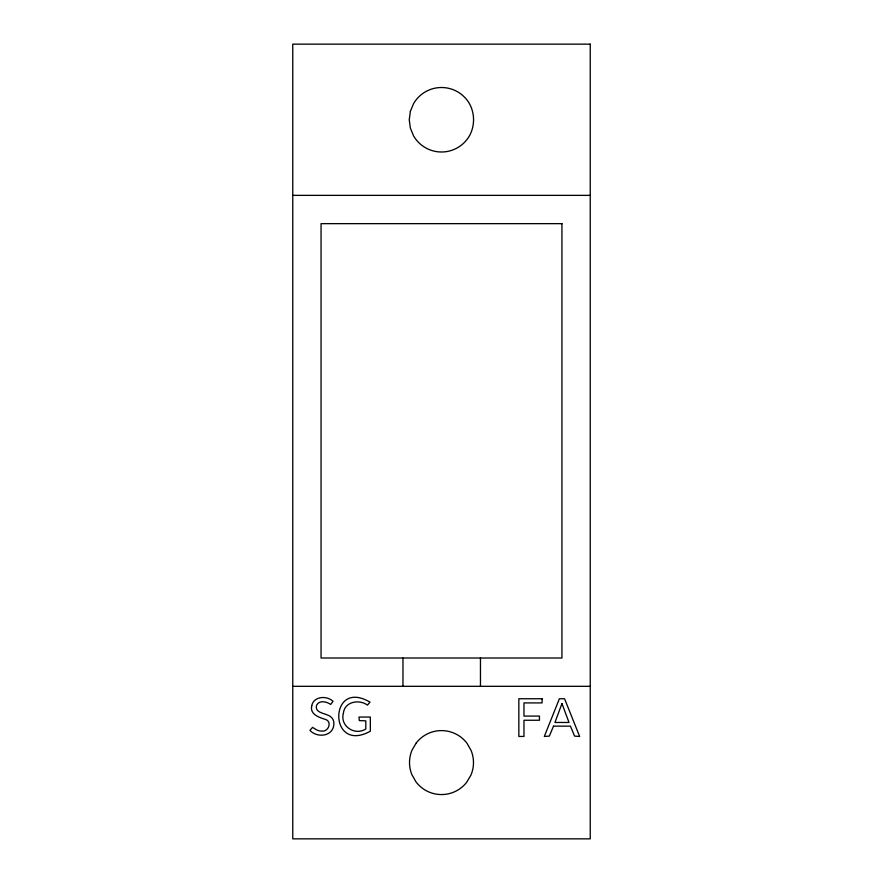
<?xml version="1.0" encoding="UTF-8"?>
<svg xmlns="http://www.w3.org/2000/svg" width="883" height="883" viewBox="0 0 883 883"><rect width="100%" height="100%" fill="white"/><g stroke="black" fill="none" stroke-linecap="round" stroke-linejoin="round"><path stroke-width="1.32" d="M292.759 195.364L590.241 195.364M292.759 686.312L590.241 686.312M480.462 658.012L480.462 686.312M402.968 658.012L402.968 686.312M343.399 713.177C339.734 726.212 354.966 736.036 365.805 728.994L365.805 720.859L359.293 720.583L359.006 717.051L370.33 717.051L370.33 731.212C328.079 754.512 328.509 677.614 369.999 702.151L367.449 705.109C359.282 698.994 344.558 701.566 343.399 713.177M311.743 705.716C309.569 714.833 319.878 717.592 326.423 719.777C332.185 722.945 327.88 732.184 321.666 731.058A10.298 10.298 0 0 1 315.518 729.203L312.56 727.349L309.955 730.384C315.915 737.029 329.315 737.217 333.046 728.144A12.55 12.55 0 0 0 333.675 721.477A7.914 7.914 0 0 0 331.081 717.084C326.765 712.934 314.138 713.707 316.622 705.142C319.525 699.877 326.611 701.555 330.672 704.446L333.046 701.301C328.619 697.162 321.368 696.234 316.125 699.336A9.934 9.934 0 0 0 312.295 703.85L311.743 705.716M410.352 111.413L409.259 119.757L410.352 128.101L413.575 135.872A32.241 32.241 0 0 0 469.425 135.872C474.933 125.949 474.933 113.565 469.425 103.631A32.241 32.241 0 0 0 413.575 103.631L410.352 111.413M561.963 703.574L554.943 722.46L569.016 722.46L561.963 703.574M553.52 726.146L549.358 736.091L544.314 736.455L559.392 698.751L564.568 698.751L579.645 736.455L574.59 736.113L570.44 726.146L553.52 726.146M416.312 742.868L412.063 750.053A31.987 31.987 0 0 0 411.831 774.534L415.937 781.808A31.987 31.987 0 0 0 466.688 782.294L470.937 775.108A31.987 31.987 0 0 0 471.169 750.627L467.063 743.354A31.987 31.987 0 0 0 416.312 742.868M590.241 44.15L292.759 44.15L292.759 838.85L590.241 838.85L590.241 44.15M561.941 223.653L321.059 223.653L321.059 658.012L561.941 658.012L561.941 223.653M542.074 698.751L518.84 698.751L518.84 736.455L523.972 736.455L523.972 720.252L539.447 720.252L539.447 716.091L523.972 716.091L523.972 702.912L542.074 702.912L542.074 698.751"/></g></svg>
